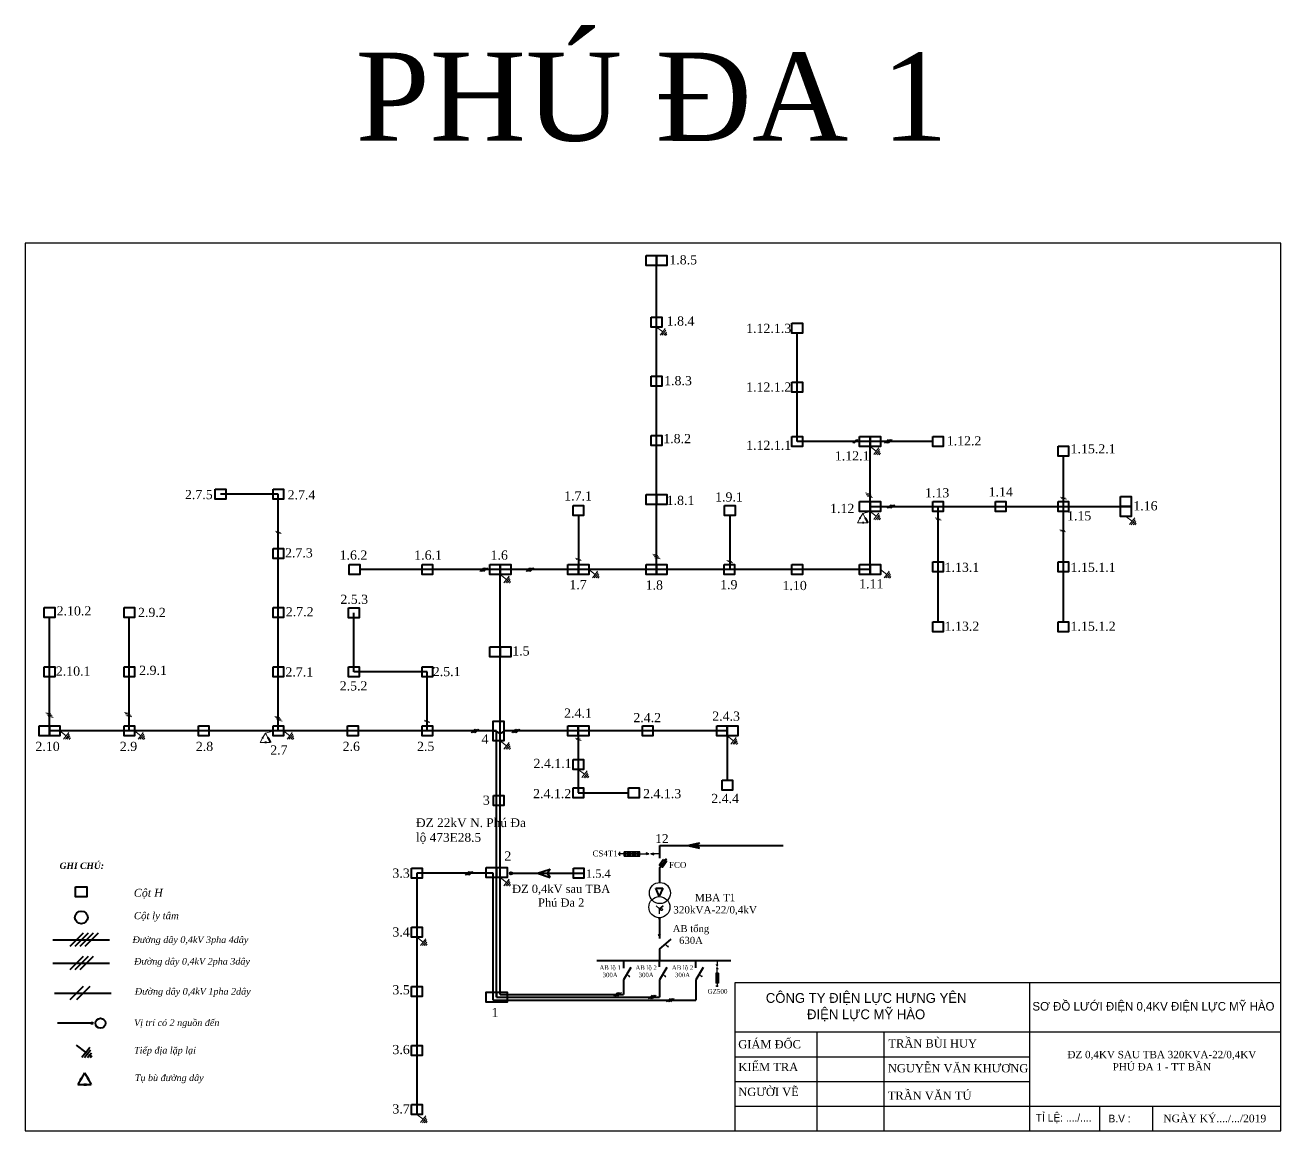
# Model space of a CAD drawing. Extents: x -2498 to 13808, y -1476 to 9052.
# Drawn here: x 9134.7 to 9561.5, y 3719.9 to 4095.8 of the extents above; entities that cross this region are included whole.
import ezdxf

# ---------------------------------------------------------------- set-up
doc = ezdxf.new("R2010")
doc.units = 0
doc.header["$LTSCALE"] = 0.08
doc.header["$MEASUREMENT"] = 0
doc.layers.get('0').update_dxf_attribs({"linetype": 'CONTINUOUS', "lineweight": 40})
doc.layers.add('Duong manh', color=8, linetype='CONTINUOUS')
doc.layers.add('khung', color=3, linetype='CONTINUOUS', lineweight=18)
doc.layers.add('NET DAM', color=6, linetype='CONTINUOUS', lineweight=25)
doc.styles.add('anh thong', font='times.ttf', dxfattribs={"height": 0.5})
doc.styles.get("Standard").update_dxf_attribs({"font": 'VHTEKN.TTF', "height": 2.5})

# ---------------------------------------------------------------- blocks, each defined once
blk = doc.blocks.new('khung')
at = {"layer": 'khung', "color": 5, "lineweight": -3, "ltscale": 4}
for p, q in [((630143, 2296298.9), (632881, 2296298.9)), ((630143, 2295554.2), (630143, 2296298.9)), ((631620.1, 2296298.9), (631620.1, 2295554.2)), ((630143, 2296050.6), (631457.3, 2296050.6)), ((630143, 2296050.6), (632881, 2296050.6)), ((630552, 2296050.6), (630552, 2295554.2)), ((630888.9, 2296050.6), (630888.9, 2295554.2)), ((630143, 2295926.5), (631620.1, 2295926.5)), ((630143, 2295802.4), (631620.1, 2295802.4)), ((630143, 2295678.3), (631512, 2295678.3)), ((630143, 2295678.3), (632881, 2295678.3)), ((631972.7, 2295554.2), (631972.7, 2295678.3)), ((632238.4, 2295554.2), (632238.4, 2295678.3))]:
    blk.add_line(p, q, dxfattribs=at)
blk.add_lwpolyline([(632881, 2300009), (626580.6, 2300009), (626580.6, 2295554.2), (632881, 2295554.2), (632881, 2300009)], dxfattribs=at)
at = {"layer": 'Duong manh', "color": 0, "lineweight": -3, "ltscale": 4}
for s, insert, char_height, width, attachment_point in [('{\\f.VnAvantH|b0|i0|c0|p34;C¤NG TY §IÖN LùC H¦NG Y£N\\P®iÖn lùc mü hµo}', (630800.1, 2296174.8), 49.141, 1314.329, 5), ('{\\f.VnAvantH|b0|i0|c0|p34;s¬ ®å l\xadíi ®iÖn 0,4kv ®iÖn lùc mü hµo}', (632241.6, 2296174.8), 43.049, 1423.665, 5), ('{\\fTimes New Roman|b0|i0|c0|p18; GIÁM ĐỐC}', (630143, 2295988.6), 41.37, 409.064, 4), ('{\\fTimes New Roman|b0|i0|c0|p18; TRẦN BÙI HUY}', (630896.3, 2295992.9), 41.37, 536.856, 4), ('{\\f.VnAvantH|b0|i0|c0|p34; \\fTimes New Roman|b0|i0|c0|p18; KIỂM TRA}', (630128, 2295874.7), 41.37, 409.064, 4), ('{\\fTimes New Roman|b0|i0|c0|p18; NGUYỄN VĂN KHƯƠNG}', (630893.6, 2295868.1), 41.37, 717.247, 4), ('{\\fTimes New Roman|b0|i0|c0|p18; NGƯỜI VẼ}', (630143, 2295749.5), 41.37, 409.064, 4), ('{\\f.VnAvantH|b0|i0|c0|p34; \\fTimes New Roman|b0|i0|c0|p18;TRẦN VĂN TÚ}', (630893.4, 2295730.7), 41.37, 536.856, 4), ('{\\f.VnAvantH|b0|i0|c0|p34; tØ lÖ: ..../....}', (631636.6, 2295616.3), 38.475, 301.491, 4), ('{\\f.VnAvantH|b0|i0|c0|p34;b.v :}', (632071.5, 2295616.3), 38.475, 424.338, 5), ('{\\fTimes New Roman|b0|i0|c0|p18;NGÀY KÝ..../.../2019}', (632549.2, 2295616.3), 38.475, 820.671, 5)]:
    blk.add_mtext(s, dxfattribs=dict(at, insert=insert, char_height=char_height, width=width, attachment_point=attachment_point))

msp = doc.modelspace()

# ---------------------------------------------------------------- hatches: boundary and pattern name
at = {"linetype": 'Continuous', "lineweight": 40, "ltscale": 8}
msp.add_hatch(color=0, dxfattribs=at).paths.add_polyline_path([(9300.25, 3807.5, 1), (9299.42, 3807.5, 1)])
at = {"linetype": 'Continuous', "ltscale": 8}
msp.add_hatch(color=256, dxfattribs=at).paths.add_polyline_path([(9157.72, 3756.56, 1), (9157.16, 3756.56, 1)])

# ---------------------------------------------------------------- linework, layer by layer
at = {"color": 0, "linetype": 'Continuous', "lineweight": 40, "ltscale": 8}
for p, q in [((9349.31, 3910.73), (9349.31, 4014.13)), ((9397.11, 3954.32), (9397.11, 3991.16)), ((9443.18, 3954.32), (9397.11, 3954.32)), ((9421.89, 3910.73), (9421.89, 3954.32)), ((9487.54, 3949.26), (9487.54, 3892.94)), ((9220.75, 3936.37), (9201.13, 3936.37)), ((9220.75, 3855.88), (9220.75, 3936.37)), ((9421.89, 3932.19), (9507.06, 3932.19)), ((9444.96, 3932.19), (9444.96, 3892.94)), ((9322.75, 3929.16), (9322.75, 3910.73)), ((9374.21, 3929.16), (9374.21, 3910.73)), ((9420.33, 3928.13), (9421.14, 3926.68)), ((9421.89, 3910.73), (9248.45, 3910.73)), ((9296.19, 3766.32), (9296.19, 3912.43)), ((9143, 3855.88), (9143, 3894.42)), ((9170.1, 3855.88), (9170.1, 3894.42)), ((9246.44, 3876), (9246.44, 3896.02)), ((9271.41, 3876), (9246.44, 3876)), ((9271.41, 3855.88), (9271.41, 3876)), ((9294.96, 3855.88), (9143, 3855.88)), ((9294.96, 3767.12), (9294.96, 3855.88)), ((9373.37, 3855.88), (9297.39, 3855.88)), ((9322.72, 3855.88), (9322.72, 3834.82)), ((9373.37, 3855.88), (9373.37, 3839.12)), ((9217.31, 3853.46), (9218.11, 3852.01)), ((9322.72, 3834.82), (9339.81, 3834.82)), ((9350.46, 3816.91), (9392.39, 3816.91)), ((9359.81, 3816.91), (9363.93, 3817.81)), ((9359.81, 3816.91), (9363.93, 3816.02)), ((9363.93, 3817.81), (9362.85, 3816.91)), ((9363.93, 3816.02), (9362.85, 3816.91)), ((9350.46, 3809.47), (9352.71, 3812.56)), ((9293.76, 3807.54), (9267.86, 3807.54)), ((9267.86, 3807.54), (9267.86, 3725.51)), ((9293.76, 3764.38), (9293.76, 3807.54)), ((9299.84, 3807.5), (9324.6, 3807.5)), ((9308.82, 3807.5), (9313.17, 3808.95)), ((9308.82, 3807.5), (9313.17, 3806.06)), ((9313.17, 3808.95), (9312.27, 3807.5)), ((9313.17, 3806.06), (9312.27, 3807.5)), ((9349.07, 3802.46), (9351.49, 3802.46)), ((9350.24, 3799.73), (9349.07, 3802.46)), ((9351.49, 3802.46), (9350.24, 3799.73)), ((9350.28, 3781.74), (9350.28, 3777.84)), ((9329.05, 3777.83), (9374.57, 3777.85)), ((9362.7, 3775.4), (9362.7, 3777.85)), ((9370.37, 3770.11), (9370.37, 3773.51)), ((9338.09, 3771.26), (9338.09, 3766.32)), ((9350.33, 3771.26), (9350.33, 3765.42)), ((9362.7, 3771.27), (9362.7, 3764.38)), ((9294.96, 3765.42), (9350.33, 3765.42)), ((9296.19, 3766.32), (9338.09, 3766.32)), ((9293.76, 3764.38), (9362.7, 3764.38))]:
    msp.add_line(p, q, dxfattribs=at)
at = {"linetype": 'Continuous', "lineweight": 9, "ltscale": 8}
for p, q in [((9349.31, 3993.2), (9351.42, 3991.57)), ((9351.42, 3991.57), (9350.55, 3990.43)), ((9351.83, 3991.26), (9351.17, 3990.4)), ((9351.42, 3991.57), (9352.3, 3992.7)), ((9352.23, 3990.94), (9351.79, 3990.38)), ((9351.83, 3991.26), (9352.48, 3992.11)), ((9352.23, 3990.94), (9352.67, 3991.51)), ((9352.63, 3990.63), (9352.85, 3990.92)), ((9352.63, 3990.63), (9352.41, 3990.35)), ((9417.26, 3954.94), (9416.02, 3953.7)), ((9417.72, 3954.94), (9416.48, 3953.7)), ((9421.89, 3952.62), (9424, 3950.98)), ((9428.06, 3954.94), (9426.82, 3953.7)), ((9428.52, 3954.94), (9427.28, 3953.7)), ((9428.99, 3954.94), (9427.75, 3953.7)), ((9429.45, 3954.94), (9428.21, 3953.7)), ((9424, 3950.98), (9423.13, 3949.85)), ((9424.41, 3950.67), (9423.75, 3949.82)), ((9424, 3950.98), (9424.88, 3952.12)), ((9424.81, 3950.36), (9424.37, 3949.79)), ((9424.41, 3950.67), (9425.07, 3951.52)), ((9424.81, 3950.36), (9425.25, 3950.92)), ((9425.21, 3950.05), (9424.99, 3949.77)), ((9425.21, 3950.05), (9425.43, 3950.33)), ((9422, 3936.42), (9420.29, 3936.8)), ((9422.25, 3936.03), (9420.54, 3936.41)), ((9422.5, 3935.63), (9420.79, 3936.01)), ((9422.75, 3935.24), (9421.03, 3935.62)), ((9488.36, 3935.02), (9486.65, 3935.4)), ((9428.97, 3932.81), (9427.73, 3931.57)), ((9429.43, 3932.81), (9428.19, 3931.57)), ((9429.9, 3932.81), (9428.66, 3931.57)), ((9430.36, 3932.81), (9429.12, 3931.57)), ((9488.61, 3934.63), (9486.9, 3935.01)), ((9418.45, 3928.13), (9417.63, 3926.68)), ((9418.19, 3928.26), (9418.68, 3928.01)), ((9418.3, 3928.46), (9418.79, 3928.2)), ((9419.38, 3929.78), (9418.56, 3928.32)), ((9419.38, 3929.78), (9420.21, 3928.32)), ((9419.38, 3926.97), (9419.38, 3926.4)), ((9419.64, 3926.97), (9419.64, 3926.4)), ((9420.46, 3928.46), (9419.97, 3928.2)), ((9420.58, 3928.26), (9420.08, 3928.01)), ((9421.89, 3930.49), (9424, 3928.85)), ((9424, 3928.85), (9423.13, 3927.72)), ((9424.41, 3928.54), (9423.75, 3927.69)), ((9424, 3928.85), (9424.88, 3929.98)), ((9424.81, 3928.23), (9424.37, 3927.66)), ((9424.41, 3928.54), (9425.07, 3929.39)), ((9424.81, 3928.23), (9425.25, 3928.79)), ((9425.21, 3927.92), (9424.99, 3927.63)), ((9425.21, 3927.92), (9425.43, 3928.2)), ((9445.77, 3927.94), (9444.06, 3928.32)), ((9446.02, 3927.55), (9444.31, 3927.93)), ((9508.83, 3928.79), (9510.95, 3927.15)), ((9510.95, 3927.15), (9510.07, 3926.02)), ((9511.35, 3926.84), (9510.69, 3925.99)), ((9510.95, 3927.15), (9511.83, 3928.29)), ((9511.35, 3926.84), (9512.01, 3927.69)), ((9511.75, 3926.53), (9512.19, 3927.09)), ((9221.48, 3923.41), (9219.77, 3923.79)), ((9221.73, 3923.02), (9220.02, 3923.4)), ((9417.63, 3926.68), (9419.35, 3926.68)), ((9419.35, 3926.68), (9419.38, 3926.68)), ((9419.64, 3926.68), (9421.14, 3926.68)), ((9488.06, 3923.93), (9486.35, 3924.31)), ((9488.31, 3923.54), (9486.6, 3923.92)), ((9511.75, 3926.53), (9511.32, 3925.96)), ((9512.15, 3926.22), (9511.93, 3925.93)), ((9512.15, 3926.22), (9512.37, 3926.5)), ((9323.43, 3914.2), (9321.72, 3914.58)), ((9323.68, 3913.81), (9321.97, 3914.19)), ((9349.75, 3915.55), (9348.04, 3915.94)), ((9350, 3915.16), (9348.29, 3915.54)), ((9350.25, 3914.77), (9348.54, 3915.15)), ((9350.5, 3914.38), (9348.78, 3914.76)), ((9290.51, 3911.35), (9289.27, 3910.11)), ((9290.97, 3911.35), (9289.73, 3910.11)), ((9291.44, 3911.35), (9290.2, 3910.11)), ((9291.9, 3911.35), (9290.66, 3910.11)), ((9306.19, 3911.35), (9304.95, 3910.11)), ((9306.65, 3911.35), (9305.41, 3910.11)), ((9307.12, 3911.35), (9305.88, 3910.11)), ((9307.58, 3911.35), (9306.34, 3910.11)), ((9326.3, 3910.73), (9328.41, 3909.1)), ((9328.41, 3909.1), (9329.29, 3910.23)), ((9374.96, 3913.46), (9373.25, 3913.84)), ((9375.21, 3913.07), (9373.5, 3913.45)), ((9425.44, 3910.73), (9427.55, 3909.1)), ((9427.55, 3909.1), (9428.43, 3910.23)), ((9296.19, 3909.03), (9298.31, 3907.4)), ((9298.31, 3907.4), (9297.43, 3906.26)), ((9298.71, 3907.09), (9298.05, 3906.23)), ((9298.31, 3907.4), (9299.18, 3908.53)), ((9299.11, 3906.77), (9298.67, 3906.21)), ((9298.71, 3907.09), (9299.37, 3907.94)), ((9299.11, 3906.77), (9299.55, 3907.34)), ((9299.51, 3906.46), (9299.29, 3906.18)), ((9299.51, 3906.46), (9299.73, 3906.75)), ((9328.41, 3909.1), (9327.54, 3907.96)), ((9328.81, 3908.78), (9328.16, 3907.93)), ((9329.22, 3908.47), (9328.78, 3907.91)), ((9328.81, 3908.78), (9329.47, 3909.63)), ((9329.22, 3908.47), (9329.66, 3909.04)), ((9329.62, 3908.16), (9329.4, 3907.88)), ((9329.62, 3908.16), (9329.84, 3908.45)), ((9427.55, 3909.1), (9426.68, 3907.96)), ((9427.95, 3908.78), (9427.3, 3907.93)), ((9428.36, 3908.47), (9427.92, 3907.91)), ((9427.95, 3908.78), (9428.61, 3909.63)), ((9428.36, 3908.47), (9428.8, 3909.04)), ((9428.76, 3908.16), (9428.54, 3907.88)), ((9428.76, 3908.16), (9428.98, 3908.45)), ((9143.5, 3861.67), (9141.79, 3862.05)), ((9143.75, 3861.28), (9142.04, 3861.66)), ((9144, 3860.89), (9142.29, 3861.27)), ((9144.25, 3860.49), (9142.54, 3860.87)), ((9170.21, 3861.83), (9168.49, 3862.21)), ((9170.46, 3861.43), (9168.74, 3861.82)), ((9170.71, 3861.04), (9168.99, 3861.42)), ((9170.95, 3860.65), (9169.24, 3861.03)), ((9221.29, 3860.44), (9219.57, 3860.82)), ((9221.54, 3860.05), (9219.82, 3860.43)), ((9221.79, 3859.66), (9220.07, 3860.04)), ((9222.03, 3859.26), (9220.32, 3859.64)), ((9272.01, 3859.14), (9270.3, 3859.52)), ((9272.26, 3858.75), (9270.55, 3859.13)), ((9146.55, 3855.88), (9148.66, 3854.24)), ((9148.66, 3854.24), (9147.78, 3853.11)), ((9148.66, 3854.24), (9149.54, 3855.37)), ((9149.06, 3853.93), (9149.72, 3854.78)), ((9149.46, 3853.62), (9149.9, 3854.18)), ((9171.87, 3855.88), (9173.99, 3854.24)), ((9173.99, 3854.24), (9173.11, 3853.11)), ((9173.99, 3854.24), (9174.87, 3855.37)), ((9174.39, 3853.93), (9175.05, 3854.78)), ((9174.79, 3853.62), (9175.23, 3854.18)), ((9216.36, 3855.11), (9215.53, 3853.65)), ((9216.36, 3855.11), (9217.18, 3853.65)), ((9222.53, 3855.88), (9224.64, 3854.24)), ((9224.64, 3854.24), (9223.76, 3853.11)), ((9224.64, 3854.24), (9225.52, 3855.37)), ((9225.04, 3853.93), (9225.7, 3854.78)), ((9225.44, 3853.62), (9225.88, 3854.18)), ((9287.53, 3856.5), (9286.29, 3855.26)), ((9288, 3856.5), (9286.76, 3855.26)), ((9288.46, 3856.5), (9287.22, 3855.26)), ((9288.93, 3856.5), (9287.69, 3855.26)), ((9301.43, 3856.5), (9300.19, 3855.26)), ((9301.89, 3856.5), (9300.65, 3855.26)), ((9302.36, 3856.5), (9301.12, 3855.26)), ((9302.82, 3856.5), (9301.58, 3855.26)), ((9373.37, 3854.18), (9375.49, 3852.54)), ((9149.06, 3853.93), (9148.4, 3853.08)), ((9149.46, 3853.62), (9149.03, 3853.05)), ((9149.87, 3853.31), (9149.65, 3853.02)), ((9149.87, 3853.31), (9150.09, 3853.59)), ((9174.39, 3853.93), (9173.73, 3853.08)), ((9174.79, 3853.62), (9174.36, 3853.05)), ((9175.19, 3853.31), (9174.97, 3853.02)), ((9175.19, 3853.31), (9175.41, 3853.59)), ((9215.42, 3853.46), (9214.6, 3852.01)), ((9214.6, 3852.01), (9216.32, 3852.01)), ((9215.17, 3853.59), (9215.66, 3853.34)), ((9215.28, 3853.78), (9215.77, 3853.53)), ((9216.32, 3852.01), (9216.35, 3852.01)), ((9216.35, 3852.29), (9216.35, 3851.73)), ((9216.62, 3852.29), (9216.62, 3851.73)), ((9216.62, 3852.01), (9218.11, 3852.01)), ((9217.44, 3853.78), (9216.95, 3853.53)), ((9217.55, 3853.59), (9217.06, 3853.34)), ((9225.04, 3853.93), (9224.38, 3853.08)), ((9225.44, 3853.62), (9225.01, 3853.05)), ((9225.85, 3853.31), (9225.63, 3853.02)), ((9225.85, 3853.31), (9226.07, 3853.59)), ((9296.19, 3852.48), (9298.31, 3850.84)), ((9298.31, 3850.84), (9297.43, 3849.71)), ((9298.71, 3850.53), (9298.05, 3849.68)), ((9298.31, 3850.84), (9299.18, 3851.98)), ((9299.11, 3850.22), (9298.67, 3849.65)), ((9298.71, 3850.53), (9299.37, 3851.38)), ((9299.11, 3850.22), (9299.55, 3850.78)), ((9299.51, 3849.91), (9299.29, 3849.63)), ((9299.51, 3849.91), (9299.73, 3850.19)), ((9323.47, 3853.09), (9321.76, 3853.47)), ((9323.72, 3852.7), (9322.01, 3853.08)), ((9375.49, 3852.54), (9374.61, 3851.41)), ((9375.89, 3852.23), (9375.23, 3851.38)), ((9375.49, 3852.54), (9376.36, 3853.68)), ((9376.29, 3851.92), (9375.86, 3851.35)), ((9375.89, 3852.23), (9376.55, 3853.08)), ((9376.29, 3851.92), (9376.73, 3852.48)), ((9376.69, 3851.61), (9376.47, 3851.32)), ((9376.69, 3851.61), (9376.91, 3851.89)), ((9322.72, 3842.8), (9324.83, 3841.16)), ((9324.83, 3841.16), (9325.71, 3842.3)), ((9325.23, 3840.85), (9325.89, 3841.7)), ((9324.83, 3841.16), (9323.95, 3840.03)), ((9325.23, 3840.85), (9324.58, 3840)), ((9325.64, 3840.54), (9325.2, 3839.97)), ((9325.64, 3840.54), (9326.08, 3841.1)), ((9326.04, 3840.23), (9325.82, 3839.95)), ((9326.04, 3840.23), (9326.26, 3840.51)), ((9285.53, 3808.16), (9284.29, 3806.92)), ((9285.99, 3808.16), (9284.75, 3806.92)), ((9286.46, 3808.16), (9285.22, 3806.92)), ((9286.92, 3808.16), (9285.68, 3806.92)), ((9296.19, 3806.04), (9298.31, 3804.4)), ((9298.31, 3804.4), (9297.43, 3803.27)), ((9298.71, 3804.09), (9298.05, 3803.24)), ((9298.31, 3804.4), (9299.18, 3805.53)), ((9299.11, 3803.78), (9298.67, 3803.21)), ((9298.71, 3804.09), (9299.37, 3804.94)), ((9299.11, 3803.78), (9299.55, 3804.34)), ((9299.51, 3803.47), (9299.29, 3803.18)), ((9299.51, 3803.47), (9299.73, 3803.75)), ((9267.86, 3785.76), (9269.97, 3784.12)), ((9269.97, 3784.12), (9269.09, 3782.99)), ((9270.37, 3783.81), (9269.72, 3782.96)), ((9269.97, 3784.12), (9270.85, 3785.26)), ((9270.78, 3783.5), (9270.34, 3782.94)), ((9270.37, 3783.81), (9271.03, 3784.66)), ((9270.78, 3783.5), (9271.22, 3784.07)), ((9271.18, 3783.19), (9270.96, 3782.91)), ((9271.18, 3783.19), (9271.4, 3783.47)), ((9336.02, 3766.94), (9334.78, 3765.7)), ((9336.48, 3766.94), (9335.24, 3765.7)), ((9336.95, 3766.94), (9335.71, 3765.7)), ((9337.41, 3766.94), (9336.17, 3765.7)), ((9347.82, 3766.04), (9346.58, 3764.8)), ((9348.29, 3766.04), (9347.05, 3764.8)), ((9348.75, 3766.04), (9347.51, 3764.8)), ((9349.22, 3766.04), (9347.98, 3764.8)), ((9353.97, 3765), (9352.73, 3763.76)), ((9354.43, 3765), (9353.19, 3763.76)), ((9354.9, 3765), (9353.66, 3763.76)), ((9355.36, 3765), (9354.12, 3763.76)), ((9267.86, 3725.51), (9269.97, 3723.87)), ((9269.97, 3723.87), (9269.09, 3722.74)), ((9270.37, 3723.56), (9269.72, 3722.71)), ((9269.97, 3723.87), (9270.85, 3725.01)), ((9270.78, 3723.25), (9270.34, 3722.68)), ((9270.37, 3723.56), (9271.03, 3724.41)), ((9270.78, 3723.25), (9271.22, 3723.81)), ((9271.18, 3722.94), (9270.96, 3722.65)), ((9271.18, 3722.94), (9271.4, 3723.22))]:
    msp.add_line(p, q, dxfattribs=at)
at = {"color": 0, "linetype": 'Continuous', "lineweight": 9, "ltscale": 8}
for p, q in [((9419.39, 3929.79), (9421.89, 3930.49)), ((9216.36, 3855.12), (9218.87, 3855.82))]:
    msp.add_line(p, q, dxfattribs=at)
at = {"color": 0, "lineweight": 40}
for p, q in [((9350.46, 3812.65), (9350.46, 3816.91)), ((9350.46, 3804.39), (9350.46, 3809.47)), ((9350.28, 3792.4), (9350.28, 3785.3)), ((9350.28, 3781.74), (9354.3, 3785.1)), ((9338.04, 3777.84), (9338.04, 3775.2)), ((9350.29, 3775.68), (9350.28, 3777.84)), ((9340.54, 3775.45), (9338.09, 3771.26)), ((9352.78, 3775.45), (9350.33, 3771.26)), ((9365.15, 3775.45), (9362.7, 3771.27))]:
    msp.add_line(p, q, dxfattribs=at)
at = {"lineweight": -3}
for p, q in [((9336.54, 3813.95), (9336.54, 3814.25)), ((9336.71, 3813.75), (9336.71, 3814.46)), ((9336.87, 3813.45), (9336.87, 3814.75)), ((9338.33, 3814.1), (9336.89, 3814.1)), ((9343.67, 3814.83), (9338.33, 3814.83)), ((9338.33, 3813.37), (9338.33, 3814.83)), ((9343.67, 3814.1), (9338.33, 3814.1)), ((9338.81, 3813.37), (9338.81, 3814.83)), ((9339.3, 3813.37), (9339.3, 3814.83)), ((9339.78, 3813.37), (9339.78, 3814.83)), ((9340.27, 3813.37), (9340.27, 3814.83)), ((9340.75, 3813.37), (9340.75, 3814.83)), ((9341.24, 3813.37), (9341.24, 3814.83)), ((9341.73, 3813.37), (9341.73, 3814.83)), ((9342.21, 3813.37), (9342.21, 3814.83)), ((9343.67, 3813.37), (9342.7, 3814.83)), ((9342.7, 3813.37), (9343.67, 3814.83)), ((9342.7, 3813.37), (9342.7, 3814.83)), ((9343.67, 3813.37), (9343.67, 3814.83)), ((9343.67, 3814.1), (9346.72, 3814.1)), ((9346.72, 3814.1), (9345.78, 3814.42)), ((9346.72, 3814.1), (9345.78, 3813.79)), ((9347.4, 3814.1), (9348.35, 3814.42)), ((9350.46, 3814.1), (9347.4, 3814.1)), ((9347.4, 3814.1), (9348.35, 3813.79))]:
    msp.add_line(p, q, dxfattribs=at)
at = {"linetype": 'Continuous', "lineweight": -3, "ltscale": 8}
msp.add_line((9338.33, 3813.37), (9343.67, 3813.37), dxfattribs=at)
at = {"color": 0, "lineweight": 30}
for p, q in [((9350.35, 3795.44), (9349.18, 3796.45)), ((9350.35, 3795.44), (9351.6, 3796.45)), ((9351.6, 3796.45), (9350.35, 3795.44)), ((9350.35, 3793.72), (9350.35, 3795.44)), ((9350.68, 3792.19), (9349.94, 3792.19)), ((9349.94, 3792.19), (9350.29, 3791.74)), ((9350.29, 3791.74), (9350.68, 3792.19)), ((9350.27, 3786.91), (9349.88, 3786.45)), ((9349.88, 3786.45), (9350.62, 3786.45)), ((9350.62, 3786.45), (9350.27, 3786.91))]:
    msp.add_line(p, q, dxfattribs=at)
at = {"linetype": 'Continuous', "ltscale": 8}
for p, q in [((9154.46, 3787.15), (9149.92, 3782.61)), ((9156.16, 3787.15), (9151.62, 3782.61)), ((9157.86, 3787.15), (9153.32, 3782.61)), ((9159.56, 3787.15), (9155.02, 3782.61)), ((9144.07, 3784.92), (9163.34, 3784.92)), ((9154.46, 3779.21), (9149.92, 3774.68)), ((9156.16, 3779.21), (9151.62, 3774.68)), ((9157.86, 3779.21), (9153.32, 3774.68)), ((9144.07, 3776.99), (9163.34, 3776.99)), ((9154.46, 3769.01), (9149.92, 3764.48)), ((9156.72, 3769.01), (9152.19, 3764.48)), ((9144.64, 3766.79), (9163.9, 3766.79)), ((9157.44, 3756.56), (9145.72, 3756.56)), ((9152.08, 3749.11), (9155.31, 3746.61)), ((9155.31, 3746.61), (9156.66, 3748.35)), ((9155.31, 3746.61), (9153.97, 3744.87)), ((9155.93, 3746.13), (9154.92, 3744.83)), ((9156.54, 3745.66), (9155.88, 3744.79)), ((9155.93, 3746.13), (9156.93, 3747.44)), ((9156.54, 3745.66), (9157.22, 3746.52)), ((9157.16, 3745.18), (9156.82, 3744.75)), ((9157.16, 3745.18), (9157.49, 3745.62)), ((9154.9, 3739.73), (9153.82, 3737.82)), ((9154.9, 3739.73), (9155.98, 3737.82)), ((9153.67, 3737.56), (9152.6, 3735.67)), ((9152.6, 3735.67), (9154.85, 3735.67)), ((9153.34, 3737.74), (9153.98, 3737.41)), ((9153.48, 3737.99), (9154.13, 3737.66)), ((9154.85, 3735.67), (9154.89, 3735.67)), ((9154.89, 3736.04), (9154.89, 3735.3)), ((9155.24, 3736.04), (9155.24, 3735.3)), ((9155.24, 3735.67), (9157.2, 3735.67)), ((9156.32, 3737.99), (9155.67, 3737.66)), ((9156.47, 3737.74), (9155.82, 3737.41)), ((9156.13, 3737.56), (9157.2, 3735.67))]:
    msp.add_line(p, q, dxfattribs=at)
at = {"lineweight": 30}
for p, q in [((9352.29, 3783.42), (9353.35, 3782.41)), ((9353.35, 3782.41), (9352.92, 3782.62)), ((9353.35, 3782.41), (9353.13, 3782.83)), ((9369.91, 3777.85), (9369.91, 3775.9)), ((9339.21, 3773.27), (9340.26, 3772.27)), ((9351.45, 3773.27), (9352.5, 3772.27)), ((9363.82, 3773.27), (9364.88, 3772.27)), ((9369.44, 3773.51), (9369.44, 3770.11)), ((9370.37, 3773.51), (9369.44, 3772.9)), ((9370.37, 3772.9), (9369.44, 3773.51)), ((9370.37, 3773.51), (9369.44, 3773.51)), ((9369.91, 3775.9), (9369.7, 3776.5)), ((9369.91, 3775.46), (9369.7, 3774.86)), ((9369.91, 3775.9), (9370.11, 3776.5)), ((9369.91, 3773.51), (9369.91, 3775.46)), ((9369.91, 3775.46), (9370.11, 3774.86)), ((9369.91, 3773.51), (9369.91, 3770.11)), ((9340.26, 3772.27), (9339.83, 3772.47)), ((9340.26, 3772.27), (9340.04, 3772.69)), ((9352.5, 3772.27), (9352.07, 3772.47)), ((9352.5, 3772.27), (9352.28, 3772.69)), ((9364.88, 3772.27), (9364.45, 3772.47)), ((9364.88, 3772.27), (9364.66, 3772.69)), ((9370.37, 3772.9), (9369.44, 3772.9)), ((9370.37, 3772.59), (9369.44, 3772.59)), ((9370.37, 3772.28), (9369.44, 3772.28)), ((9370.37, 3771.66), (9369.44, 3771.66)), ((9370.37, 3771.35), (9369.44, 3771.35)), ((9370.37, 3771.04), (9369.44, 3771.04)), ((9370.37, 3770.73), (9369.44, 3770.73)), ((9370.37, 3770.42), (9369.44, 3770.42)), ((9370.37, 3770.11), (9369.44, 3770.11)), ((9370.32, 3769.18), (9369.49, 3769.18)), ((9370.13, 3769.07), (9369.68, 3769.07)), ((9370, 3768.97), (9369.81, 3768.97)), ((9369.91, 3770.11), (9369.91, 3769.19))]:
    msp.add_line(p, q, dxfattribs=at)
at = {"color": 0, "linetype": 'Continuous', "lineweight": 40, "ltscale": 8}
for points in [[(9345.76, 4017.53), (9349.31, 4017.53), (9349.31, 4014.13), (9345.76, 4014.13)], [(9349.31, 4017.53), (9352.86, 4017.53), (9352.86, 4014.13), (9349.31, 4014.13)], [(9347.54, 3996.6), (9351.08, 3996.6), (9351.08, 3993.2), (9347.54, 3993.2)], [(9395.33, 3994.56), (9398.88, 3994.56), (9398.88, 3991.16), (9395.33, 3991.16)], [(9347.54, 3976.48), (9351.08, 3976.48), (9351.08, 3973.08), (9347.54, 3973.08)], [(9395.33, 3974.44), (9398.88, 3974.44), (9398.88, 3971.04), (9395.33, 3971.04)], [(9347.54, 3956.36), (9351.08, 3956.36), (9351.08, 3952.96), (9347.54, 3952.96)], [(9395.33, 3956.02), (9398.88, 3956.02), (9398.88, 3952.62), (9395.33, 3952.62)], [(9418.34, 3956.02), (9421.89, 3956.02), (9421.89, 3952.62), (9418.34, 3952.62)], [(9421.89, 3956.02), (9425.44, 3956.02), (9425.44, 3952.62), (9421.89, 3952.62)], [(9443.18, 3956.02), (9446.73, 3956.02), (9446.73, 3952.62), (9443.18, 3952.62)], [(9485.77, 3952.65), (9489.32, 3952.65), (9489.32, 3949.26), (9485.77, 3949.26)], [(9199.35, 3938.06), (9202.9, 3938.06), (9202.9, 3934.67), (9199.35, 3934.67)], [(9218.98, 3938.06), (9222.53, 3938.06), (9222.53, 3934.67), (9218.98, 3934.67)], [(9345.76, 3936.23), (9349.31, 3936.23), (9349.31, 3932.84), (9345.76, 3932.84)], [(9349.31, 3936.23), (9352.86, 3936.23), (9352.86, 3932.84), (9349.31, 3932.84)], [(9507.06, 3935.58), (9510.61, 3935.58), (9510.61, 3932.19), (9507.06, 3932.19)], [(9320.98, 3932.55), (9324.52, 3932.55), (9324.52, 3929.16), (9320.98, 3929.16)], [(9372.44, 3932.55), (9375.99, 3932.55), (9375.99, 3929.16), (9372.44, 3929.16)], [(9418.34, 3933.88), (9421.89, 3933.88), (9421.89, 3930.49), (9418.34, 3930.49)], [(9421.89, 3933.88), (9425.44, 3933.88), (9425.44, 3930.49), (9421.89, 3930.49)], [(9443.18, 3933.88), (9446.73, 3933.88), (9446.73, 3930.49), (9443.18, 3930.49)], [(9464.48, 3933.88), (9468.02, 3933.88), (9468.02, 3930.49), (9464.48, 3930.49)], [(9485.77, 3933.88), (9489.32, 3933.88), (9489.32, 3930.49), (9485.77, 3930.49)], [(9507.06, 3932.19), (9510.61, 3932.19), (9510.61, 3928.79), (9507.06, 3928.79)], [(9218.98, 3917.94), (9222.53, 3917.94), (9222.53, 3914.54), (9218.98, 3914.54)], [(9244.9, 3912.43), (9248.45, 3912.43), (9248.45, 3909.03), (9244.9, 3909.03)], [(9269.63, 3912.43), (9273.18, 3912.43), (9273.18, 3909.03), (9269.63, 3909.03)], [(9292.64, 3912.43), (9296.19, 3912.43), (9296.19, 3909.03), (9292.64, 3909.03)], [(9296.19, 3912.43), (9299.74, 3912.43), (9299.74, 3909.03), (9296.19, 3909.03)], [(9319.2, 3912.43), (9322.75, 3912.43), (9322.75, 3909.03), (9319.2, 3909.03)], [(9322.75, 3912.43), (9326.3, 3912.43), (9326.3, 3909.03), (9322.75, 3909.03)], [(9345.76, 3912.43), (9349.31, 3912.43), (9349.31, 3909.03), (9345.76, 3909.03)], [(9349.31, 3912.43), (9352.86, 3912.43), (9352.86, 3909.03), (9349.31, 3909.03)], [(9372.32, 3912.43), (9375.87, 3912.43), (9375.87, 3909.03), (9372.32, 3909.03)], [(9395.33, 3912.43), (9398.88, 3912.43), (9398.88, 3909.03), (9395.33, 3909.03)], [(9418.34, 3912.43), (9421.89, 3912.43), (9421.89, 3909.03), (9418.34, 3909.03)], [(9421.89, 3912.43), (9425.44, 3912.43), (9425.44, 3909.03), (9421.89, 3909.03)], [(9443.18, 3913.41), (9446.73, 3913.41), (9446.73, 3910.02), (9443.18, 3910.02)], [(9485.77, 3913.41), (9489.32, 3913.41), (9489.32, 3910.02), (9485.77, 3910.02)], [(9141.22, 3897.82), (9144.77, 3897.82), (9144.77, 3894.42), (9141.22, 3894.42)], [(9168.32, 3897.82), (9171.87, 3897.82), (9171.87, 3894.42), (9168.32, 3894.42)], [(9218.98, 3897.82), (9222.53, 3897.82), (9222.53, 3894.42), (9218.98, 3894.42)], [(9244.67, 3897.72), (9248.21, 3897.72), (9248.21, 3894.32), (9244.67, 3894.32)], [(9443.18, 3892.94), (9446.73, 3892.94), (9446.73, 3889.55), (9443.18, 3889.55)], [(9485.77, 3892.94), (9489.32, 3892.94), (9489.32, 3889.55), (9485.77, 3889.55)], [(9292.64, 3884.52), (9296.19, 3884.52), (9296.19, 3881.13), (9292.64, 3881.13)], [(9296.19, 3884.52), (9299.74, 3884.52), (9299.74, 3881.13), (9296.19, 3881.13)], [(9141.22, 3877.7), (9144.77, 3877.7), (9144.77, 3874.3), (9141.22, 3874.3)], [(9168.32, 3877.7), (9171.87, 3877.7), (9171.87, 3874.3), (9168.32, 3874.3)], [(9218.98, 3877.7), (9222.53, 3877.7), (9222.53, 3874.3), (9218.98, 3874.3)], [(9244.67, 3877.7), (9248.21, 3877.7), (9248.21, 3874.3), (9244.67, 3874.3)], [(9269.63, 3877.7), (9273.18, 3877.7), (9273.18, 3874.3), (9269.63, 3874.3)], [(9139.45, 3857.58), (9143, 3857.58), (9143, 3854.18), (9139.45, 3854.18)], [(9143, 3857.58), (9146.55, 3857.58), (9146.55, 3854.18), (9143, 3854.18)], [(9168.32, 3857.58), (9171.87, 3857.58), (9171.87, 3854.18), (9168.32, 3854.18)], [(9193.65, 3857.58), (9197.2, 3857.58), (9197.2, 3854.18), (9193.65, 3854.18)], [(9218.98, 3857.58), (9222.53, 3857.58), (9222.53, 3854.18), (9218.98, 3854.18)], [(9244.31, 3857.58), (9247.85, 3857.58), (9247.85, 3854.18), (9244.31, 3854.18)], [(9269.63, 3857.58), (9273.18, 3857.58), (9273.18, 3854.18), (9269.63, 3854.18)], [(9319.17, 3857.58), (9322.72, 3857.58), (9322.72, 3854.18), (9319.17, 3854.18)], [(9322.72, 3857.58), (9326.27, 3857.58), (9326.27, 3854.18), (9322.72, 3854.18)], [(9344.5, 3857.58), (9348.05, 3857.58), (9348.05, 3854.18), (9344.5, 3854.18)], [(9369.82, 3857.58), (9373.37, 3857.58), (9373.37, 3854.18), (9369.82, 3854.18)], [(9373.37, 3857.58), (9376.92, 3857.58), (9376.92, 3854.18), (9373.37, 3854.18)], [(9320.94, 3846.2), (9324.49, 3846.2), (9324.49, 3842.8), (9320.94, 3842.8)], [(9371.6, 3839.12), (9375.15, 3839.12), (9375.15, 3835.72), (9371.6, 3835.72)], [(9293.9, 3833.93), (9297.45, 3833.93), (9297.45, 3830.53), (9293.9, 3830.53)], [(9320.94, 3836.52), (9324.49, 3836.52), (9324.49, 3833.12), (9320.94, 3833.12)], [(9339.81, 3836.52), (9343.36, 3836.52), (9343.36, 3833.12), (9339.81, 3833.12)], [(9351.59, 3812.25), (9352.66, 3811.52), (9351.36, 3809.61), (9350.29, 3810.34)], [(9266.08, 3809.24), (9269.63, 3809.24), (9269.63, 3805.85), (9266.08, 3805.85)], [(9291.41, 3809.43), (9294.96, 3809.43), (9294.96, 3806.04), (9291.41, 3806.04)], [(9294.96, 3809.43), (9298.51, 3809.43), (9298.51, 3806.04), (9294.96, 3806.04)], [(9321.06, 3809.2), (9324.6, 3809.2), (9324.6, 3805.8), (9321.06, 3805.8)], [(9266.08, 3789.16), (9269.63, 3789.16), (9269.63, 3785.76), (9266.08, 3785.76)], [(9266.08, 3769.07), (9269.63, 3769.07), (9269.63, 3765.68), (9266.08, 3765.68)], [(9266.08, 3748.99), (9269.63, 3748.99), (9269.63, 3745.59), (9266.08, 3745.59)], [(9266.08, 3728.91), (9269.63, 3728.91), (9269.63, 3725.51), (9266.08, 3725.51)]]:
    msp.add_lwpolyline(points, close=True, dxfattribs=at)
for points in [[(9294.96, 3855.88), (9293.84, 3855.88), (9293.84, 3859.27), (9297.39, 3859.27), (9297.39, 3855.88)], [(9297.39, 3855.88), (9297.39, 3852.48), (9293.84, 3852.48), (9293.84, 3855.88), (9294.96, 3855.88)], [(9294.96, 3763.73), (9291.41, 3763.73), (9291.41, 3767.12), (9294.96, 3767.12), (9294.96, 3765.42)], [(9294.96, 3765.42), (9294.96, 3767.12), (9298.51, 3767.12), (9298.51, 3763.73), (9294.96, 3763.73)]]:
    msp.add_lwpolyline(points, dxfattribs=at)
at = {"linetype": 'Continuous', "ltscale": 8}
msp.add_lwpolyline([(9151.8, 3802.94), (9155.64, 3802.94), (9155.64, 3799.55), (9151.8, 3799.55)], close=True, dxfattribs=at)
at = {"color": 0, "linetype": 'Continuous', "lineweight": 40, "ltscale": 8}
msp.add_circle((9299.84, 3807.5), 0.416, dxfattribs=at)
at = {"color": 0, "lineweight": 30}
for centre, radius in [((9350.46, 3800.8), 3.59), ((9350.28, 3795.99), 3.59), ((9351.01, 3795.15), 0.344)]:
    msp.add_circle(centre, radius, dxfattribs=at)
at = {"linetype": 'Continuous', "ltscale": 8}
for centre, radius in [((9153.81, 3792.5), 2.17), ((9157.44, 3756.56), 0.28), ((9160.32, 3756.53), 1.69)]:
    msp.add_circle(centre, radius, dxfattribs=at)
at = {"color": 0, "linetype": 'Continuous', "lineweight": 40, "ltscale": 8}
msp.add_arc((9296.18, 3856.75), 1.5, 215.8361, 324.1639, dxfattribs=at)
at = {"linetype": 'Continuous', "lineweight": 9, "ltscale": 8}
for p in [(9351.83, 3991.26), (9352.23, 3990.94), (9352.63, 3990.63), (9424.41, 3950.67), (9424.81, 3950.36), (9425.21, 3950.05), (9424.41, 3928.54), (9424.81, 3928.23), (9425.21, 3927.92), (9511.35, 3926.84), (9511.75, 3926.53), (9512.15, 3926.22), (9298.71, 3907.09), (9299.11, 3906.77), (9299.51, 3906.46), (9328.81, 3908.78), (9329.22, 3908.47), (9329.62, 3908.16), (9427.95, 3908.78), (9428.36, 3908.47), (9428.76, 3908.16), (9149.06, 3853.93), (9149.46, 3853.62), (9149.87, 3853.31), (9174.39, 3853.93), (9174.79, 3853.62), (9175.19, 3853.31), (9225.04, 3853.93), (9225.44, 3853.62), (9225.85, 3853.31), (9298.71, 3850.53), (9299.11, 3850.22), (9299.51, 3849.91), (9375.89, 3852.23), (9376.29, 3851.92), (9376.69, 3851.61), (9325.23, 3840.85), (9325.64, 3840.54), (9326.04, 3840.23), (9298.71, 3804.09), (9299.11, 3803.78), (9299.51, 3803.47), (9270.37, 3783.81), (9270.78, 3783.5), (9271.18, 3783.19), (9270.37, 3723.56), (9270.78, 3723.25), (9271.18, 3722.94)]:
    msp.add_point(p, dxfattribs=at)
at = {"linetype": 'Continuous', "ltscale": 8}
for p in [(9155.93, 3746.13), (9156.54, 3745.66), (9157.16, 3745.18)]:
    msp.add_point(p, dxfattribs=at)

# ---------------------------------------------------------------- block references
at = {"layer": 'NET DAM', "color": 7, "xscale": 0.06774451200000002, "yscale": 0.06774451200000002, "zscale": 0.06774451200000002}
msp.add_blockref('khung', (-33312.69, -151791.26), dxfattribs=at)

# ---------------------------------------------------------------- texts
at = {"color": 0, "linetype": 'Continuous', "lineweight": 30, "ltscale": 10, "attachment_point": 1}
for s, insert, char_height, width in [('{\\fTimes New Roman|b0|i0|c0|p18;PHÚ ĐA 1}', (9247.03, 4086.5), 30, 283.6535), ('\\pxqc;{\\fTimes New Roman|b0|i0|c238|p18;Đ\\fTimes New Roman|b0|i0|c0|p18;Z 0,4KV SAU TBA 320KVA-22/0,4KV \\PPHÚ ĐA 1 - TT BẦN}', (9455.08, 3747.14), 2.5, 131.9777)]:
    msp.add_mtext(s, dxfattribs=dict(at, insert=insert, char_height=char_height, width=width))
at = {"color": 0, "lineweight": 30, "style": 'anh thong'}
for s, insert, char_height, width, attachment_point in [('1.8.5', (9358.38, 4017.61), 3.12, 40.1436, 2), ('1.8.4', (9357.48, 3996.81), 3.12, 40.1436, 2), ('1.12.1.3', (9387.43, 3994.31), 3.12, 40.1436, 2), ('1.8.3', (9356.61, 3976.53), 3.12, 40.1436, 2), ('1.12.1.2', (9387.43, 3974.36), 3.12, 40.1436, 2), ('1.8.2', (9356.32, 3956.84), 3.12, 40.1436, 2), ('1.12.1.1', (9387.43, 3954.56), 3.12, 40.1436, 2), ('1.12.2', (9453.85, 3956.08), 3.12, 40.1436, 2), ('1.15.2.1', (9497.7, 3953.38), 3.12, 40.1436, 2), ('1.12.1', (9415.82, 3950.97), 3.12, 40.1436, 2), ('2.7.5', (9193.74, 3937.81), 3.12, 40.1436, 2), ('2.7.4', (9228.64, 3937.72), 3.12, 40.1436, 2), ('1.7.1', (9322.64, 3937.33), 3.12, 40.1436, 2), ('1.8.1', (9357.48, 3935.84), 3.12, 40.1436, 2), ('1.9.1', (9373.94, 3936.99), 3.12, 40.1436, 2), ('1.13', (9444.7, 3938.43), 3.12, 40.1436, 2), ('1.14', (9466.3, 3938.72), 3.12, 40.1436, 2), ('1.12', (9412.42, 3933.1), 3.12, 40.1436, 2), ('1.16', (9515.48, 3933.99), 3.12, 40.1436, 2), ('1.15', (9492.97, 3930.6), 3.12, 40.1436, 2), ('2.7.3', (9227.76, 3918.01), 3.12, 40.1436, 2), ('1.6.2', (9246.31, 3917.24), 3.12, 40.1436, 2), ('1.6.1', (9271.68, 3917.24), 3.12, 40.1436, 2), ('1.6', (9295.85, 3917.24), 3.12, 40.1436, 2), ('1.13.1', (9453.11, 3913.08), 3.12, 40.1436, 2), ('1.15.1.1', (9497.7, 3913.08), 3.12, 40.1436, 2), ('1.7', (9322.64, 3907.18), 3.12, 40.1436, 2), ('1.8', (9348.56, 3907.04), 3.12, 40.1436, 2), ('1.9', (9373.87, 3907.19), 3.12, 40.1436, 2), ('1.10', (9396.26, 3906.89), 3.12, 40.1436, 2), ('1.11', (9422.3, 3907.48), 3.12, 40.1436, 2), ('2.5.3', (9246.56, 3902.21), 3.12, 40.1436, 2), ('2.10.2', (9151.31, 3898.28), 3.12, 40.1436, 2), ('2.9.2', (9177.79, 3897.75), 3.12, 40.1436, 2), ('2.7.2', (9228.03, 3897.99), 3.12, 40.1436, 2), ('1.13.2', (9453.11, 3893.05), 3.12, 40.1436, 2), ('1.15.1.2', (9497.7, 3893.05), 3.12, 40.1436, 2), ('1.5', (9303.23, 3884.66), 3.12, 40.1436, 2), ('2.10.1', (9151.04, 3877.81), 3.12, 40.1436, 2), ('2.9.1', (9178.19, 3878.07), 3.12, 40.1436, 2), ('2.7.1', (9227.91, 3877.51), 3.12, 40.1436, 2), ('2.5.1', (9277.99, 3877.64), 3.12, 40.1436, 2), ('2.5.2', (9246.34, 3872.77), 3.12, 40.1436, 2), ('2.4.1', (9322.62, 3863.53), 3.12, 40.1436, 2), ('2.4.2', (9346.15, 3861.99), 3.12, 40.1436, 2), ('2.4.3', (9372.96, 3862.49), 3.12, 40.1436, 2), ('4', (9291.01, 3854.73), 3.12, 40.1436, 2), ('2.10', (9142.34, 3852.21), 3.12, 40.1436, 2), ('2.9', (9169.84, 3852.21), 3.12, 40.1436, 2), ('2.8', (9195.68, 3852.21), 3.12, 40.1436, 2), ('2.7', (9220.96, 3850.98), 3.12, 40.1436, 2), ('2.6', (9245.57, 3852.21), 3.12, 40.1436, 2), ('2.5', (9270.86, 3852.21), 3.12, 40.1436, 2), ('2.4.1.1', (9313.99, 3846.42), 3.12, 40.1436, 2), ('3', (9291.47, 3833.91), 3.12, 40.1436, 2), ('2.4.1.2', (9313.85, 3836.15), 3.12, 40.1436, 2), ('2.4.1.3', (9351.22, 3836.15), 3.12, 40.1436, 2), ('2.4.4', (9372.62, 3834.51), 3.12, 40.1436, 2), ('\\pxqj;{\\fTimes New Roman|b0|i0|c238|p18;Đ}Z 22kV N. Phú Đa\\Plộ 473E28.5', (9393.17, 3826.21), 3, 125.625, 3), ('12', (9348.88, 3820.82), 3, 30.4533, 1), ('2', (9298.79, 3814.95), 3.12, 40.1436, 2), ('CS4T1', (9331.84, 3815.24), 2, 42.88, 2), ('3.3', (9262.5, 3809.13), 3.12, 40.1436, 2), ('1.5.4', (9329.54, 3808.8), 2.8, 40.1436, 2), ('FCO', (9356.51, 3811.36), 2, 42.88, 2), ('ĐZ 0,4kV sau TBA \\PPhú Đa 2', (9316.9, 3803.63), 2.8, 40.1436, 2), ('{\\fTimes New Roman|b0|i1|c0|p18;Cột H}', (9171.65, 3802.23), 2.6984, 46.8904, 1), ('MBA T1\\P320kVA-22/0,4kV', (9369.22, 3800.52), 2.5, 92.4689, 2), ('{\\fTimes New Roman|b0|i1|c0|p18;Cột ly tâm}', (9171.67, 3794.33), 2.4296, 46.8904, 1), ('AB tổng\\P630A', (9361.02, 3789.91), 2.4, 42.88, 2), ('3.4', (9262.5, 3789.11), 3.12, 40.1436, 2), ('AB lộ 1\\P300A', (9333.55, 3776.2), 1.5, 42.88, 2), ('AB lộ 2\\P300A', (9345.79, 3776.2), 1.5, 42.88, 2), ('AB lộ 2\\P300A', (9358.16, 3776.2), 1.5, 42.88, 2), ('3.5', (9262.5, 3769.48), 3.12, 40.1436, 2), ('GZ500', (9366.67, 3768.15), 1.56, 50.6483, 1), ('1', (9294.38, 3761.73), 3.12, 40.1436, 2), ('3.6', (9262.5, 3749.16), 3.12, 40.1436, 2), ('3.7', (9262.5, 3728.97), 3.12, 40.1436, 2)]:
    msp.add_mtext(s, dxfattribs=dict(at, insert=insert, char_height=char_height, width=width, attachment_point=attachment_point))
at = {"attachment_point": 1, "style": 'anh thong'}
for s, insert, char_height, width in [('{\\fTimes New Roman|b1|i1|c0|p18;GHI CHÚ:}', (9146.42, 3811.15), 2.1533, 31.0305), ('{\\fTimes New Roman|b0|i1|c238|p18;Đ\\fTimes New Roman|b0|i1|c0|p18;ường dây 0,4kV 3pha 4dây}', (9171.22, 3786.08), 2.2666, 57.8736), ('{\\fTimes New Roman|b0|i1|c238|p18;Đư\\fTimes New Roman|b0|i1|c0|p18;ờng dây 0,4kV 2pha 3dây}', (9171.76, 3778.72), 2.2666, 57.8736), ('{\\fTimes New Roman|b0|i1|c238|p18;Đư\\fTimes New Roman|b0|i1|c0|p18;ờng dây 0,4kV 1pha 2dây}', (9172.01, 3768.5), 2.2666, 57.8736), ('{\\fTimes New Roman|b0|i1|c0|p18;Vị trí có 2 nguồn đến}', (9171.74, 3757.88), 2.2666, 57.8736), ('{\\fTimes New Roman|b0|i1|c0|p18;Tiếp địa lặp lại}', (9171.74, 3748.5), 2.2666, 57.8736), ('{\\fTimes New Roman|b0|i1|c0|p18;Tụ bù đường dây}', (9172.01, 3739.14), 2.2666, 57.8736)]:
    msp.add_mtext(s, dxfattribs=dict(at, insert=insert, char_height=char_height, width=width))

doc.saveas('drawing.dxf')
